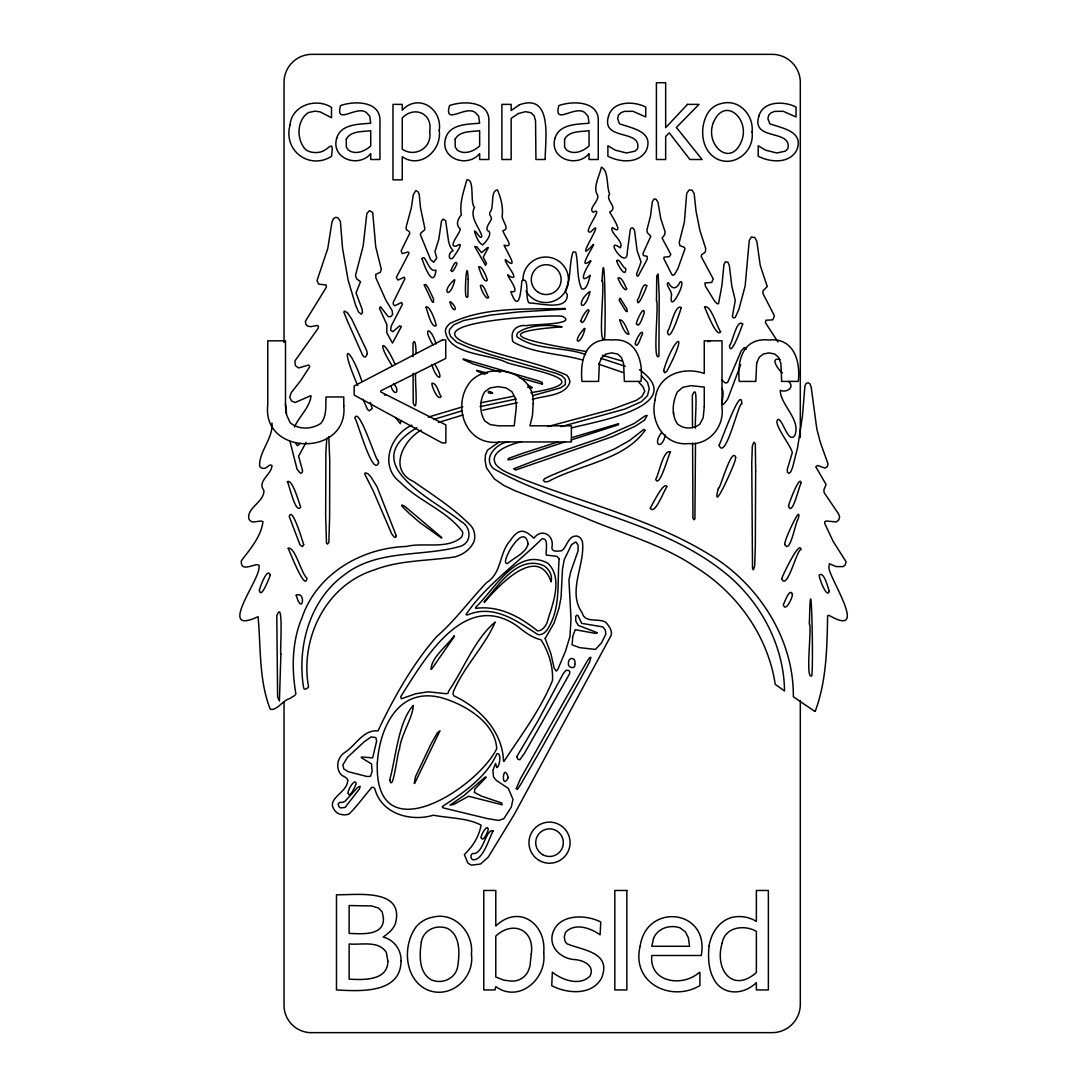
<?xml version="1.0" encoding="UTF-8"?>
<svg xmlns="http://www.w3.org/2000/svg" width="1087" height="1087" viewBox="0 0 1087 1087"><rect width="100%" height="100%" fill="white"/><g stroke="black" fill="none" stroke-linecap="round" stroke-linejoin="round"><path stroke-width="1.5" d="M695.503 443.455L694.906 518.879L694.063 519.749L692.962 518.254L692.582 443.034M695.544 428.21C694.28 426.593 699.023 378.385 692.337 395.573L692.501 427.775M415.873 373.439C414.201 373.575 418.903 417.177 413.223 402.992L413.101 373.276M384.255 395.097L386.089 394.635M475.522 608.068L475.889 607.062C493.878 590.268 517.045 546.299 548.038 563.351C563.827 579.072 551.856 605.975 546.761 623.517C544.913 626.805 541.761 631.398 537.426 630.84C519.831 616.669 499.286 605.323 475.753 608.34M597.198 632.906L595.771 633.449L575.2 629.699L572.808 636.343L572.115 644.849L579.806 647.675L595.472 649.401L601.519 642.852L605.826 634.142L605.405 630.147L602.796 626.9L581.708 623.367L578.053 615.663L576.599 615.256L575.716 616.533L575.784 621.071L578.284 625.405L596.967 632.566M589.996 291.982C583.529 315.597 574.412 303.327 589.725 291.547M271.995 423.047C273.217 438.523 258.855 451.513 259.644 466.214C260.472 467.872 262.47 468.728 264.263 468.293C266.913 468.579 269.698 463.13 271.981 465.535C271.859 474.516 256.573 481.228 263.924 490.468C264.535 501.786 246.205 508.091 248.909 519.043C251.831 525.116 258.923 519.437 262.932 521.638C261.328 536.339 249.942 549.37 241.355 560.783C239.969 575.852 261.94 557.672 258.91 568.121C259.25 580.241 216.422 636.112 258.054 616.682C260.975 647.118 258.706 679.592 270.174 709.091C275.921 711.849 284.25 698.9 290.025 698.547C291.547 696.781 295.08 696.21 295.895 693.819C291.52 668.913 291.914 641.439 302.037 617.62C316.888 573.814 361.536 547.875 406.307 546.476C423.536 542.168 446.091 549.628 460.997 537.739C462.328 536.136 462.967 533.962 462.6 531.91C447.11 510.632 418.658 501.243 400.356 482.383C378.711 466.282 390.301 434.895 411.905 425.126M326.807 438.129L325.869 452.423L325.665 515.89L326.48 543.16L327.404 544.098L328.845 542.522L329.606 517.453L329.741 460.684L328.79 436.566M673.777 414.065L673.369 412.517M590.988 261.057C585.744 268.543 577.238 285.895 590.227 275.269C589.222 278.286 587.129 290.99 581.708 288.979C576.558 277.728 578.542 264.263 575.811 252.483C575.064 251.708 573.746 251.749 572.876 252.306C569.099 264.032 571.205 278.272 565.62 289.998C564.832 291.941 566.748 293.218 567.305 294.849C567.591 311.629 538.242 302.621 529.369 303.069C524.342 299.781 530.293 275.908 521.882 280.799C520.986 290.718 519.124 314.483 510.931 291.982M474.462 231.273C475.766 235.675 478.266 242.931 482.682 244.942C485.794 242.088 491.365 235.512 489.327 231.585C483.769 229.982 489.34 223.052 490.78 220.525C493.158 217.604 488.797 215.539 489.693 212.712C494.789 207.753 489.789 191.108 497.398 189.858C500.876 197.521 503.553 208.093 502.058 216.816C504.504 224.941 509.395 228.854 502.86 230.743C505.971 238.977 514.518 247.727 504.055 245.241C507.316 252.374 519.532 271.546 505.455 259.616C503.24 261.641 521.746 281.913 509.885 276.451C500.414 268.136 523.608 294.36 511.216 291.588M740.655 364.743L727.76 398.97C716.646 414.514 726.415 392.38 721.632 388.48M665.366 434.882C661.956 450.942 651.765 444.678 661.834 432.286M306.113 442.341L298.612 456.187L302.594 470.834L302.091 472.614L300.515 473.307L297.091 469.339L289.984 441.363M815.223 711.333C826.568 680.775 827.03 647.879 827.601 615.785C828.145 614.916 829.367 615.595 829.992 615.894C870.388 638.504 827.18 575.05 828.973 567.074L829.286 563.759L836.175 566.585L843.145 566.612L845.306 564.86L846.066 561.748L833.104 541.312L824.72 523.458L824.802 521.787L826.147 520.999L836.392 521.923L838.838 519.817L839.626 516.882L838.403 513.648L824.191 492.737L823.864 489.938L826.066 484.462L815.766 466.758L817.573 465.453L824.924 468.117L827.302 466.595L828.022 463.945L820.386 442.531L816.826 429.012L811.201 387.257L810.168 384.091L808.429 382.801L806.241 383.331L804.937 385.79L802.451 416.076L797.695 447.137L792.6 467.437L790.67 471.989L788.782 473.348L787.409 472.138L787.26 469.394L792.002 453.646C794.923 450.249 770.534 421.729 778.537 419.324C783.238 420.914 788.999 445.453 795.127 434.732C800.535 419.011 780.167 404.446 780.276 390.315C786.118 393.127 795.344 387.597 788.673 381.442M294.482 427.014C298.803 416.864 310.067 407.109 311.004 395.953M454.543 636.167L431.457 669.375M484.028 601.858C498.457 585.621 517.602 554.832 543.364 565.498C549.071 568.542 552.753 575.336 551.095 581.776C537.508 542.739 496.637 587.795 484.449 602.415M300.229 443.347L297.376 445.697L295.705 443.251M454.217 635.637C447.599 645.393 431.24 657.363 431.077 669.307M487.628 247.456L481.555 252.714L476.785 246.776L474.72 246.545L485.509 265.35L486.473 263.516L483.226 257.171L488.267 247.754M542.481 384.105L542.264 382.366L538.133 380.817L463.361 358.927M584.398 328.369C570.349 343.832 580.716 346.862 585.01 328.559M619.875 298.286L619.169 300.392L625.84 311.14L627.199 311.643L626.805 308.667L620.256 298.327M414.663 783.428L440.018 730.736L437.422 732.76L431.131 743.739L415.519 776.661L414.229 783.442M421.28 430.072C403.114 440.153 387.91 469.856 413.671 481.609C433.02 495.128 453.333 507.955 470.019 524.858C474.353 528.825 475.549 535.225 474.258 540.769C471.214 548.867 463.225 554.628 455.1 556.87C428.224 561.041 399.568 559.954 373.914 570.077C325.57 585.322 299.795 638.884 308.559 686.984C307.213 688.873 303.64 690.639 303.572 687.405C296.968 646.751 309.605 600.404 343.805 575.24C377.189 548.84 421.647 557.183 459.896 546.462C471.989 543.133 471.527 527.1 461.323 521.651C432.884 498.634 355.503 464.258 416.837 427.762M590.526 260.663C576.653 271.397 592.972 247.442 593.638 244.48M499.246 441.906L487.465 450.195L485.386 455.045L485.142 460.82L486.473 467.858L494.327 478.878L503.702 485.345L514.749 490.631L583.882 517.344C621.316 533.581 661.575 543.88 695.639 567.115C737.027 592.918 767.87 635.678 775.221 684.321L784.529 690.965C783.999 646.955 762.096 604.712 729.024 576.178C661.643 519.138 568.338 511.039 493.471 468.565C481.989 458.075 497.072 442.789 508.757 441.757M503.947 761.43C520.918 735.505 540.66 709.621 552.495 680.462C553.283 666.508 548.541 651.521 541.041 639.822C532.114 637.729 524.613 632.009 517.412 626.18C464.394 588.937 424.446 659.333 400.695 696.713L401.361 698.805L415.682 693.751L428.169 691.821L446.648 693.737L448.116 693.153L448.741 690.938C463.809 669.021 474.842 638.898 495.156 622.049C485.753 644.686 464.489 666.236 454.298 689.62C453.442 691.427 452.192 694.213 453.972 695.87C479.693 707.95 502.67 731.402 503.485 761.226M428.21 417.136L462.777 406.783M438.36 422.463L462.899 415.003M593.312 244.398C570.104 269.875 608.679 212.998 590.825 231.83C580.689 234.955 605.5 205.049 593.244 212.264C587.632 208.84 599.494 200.946 597.66 195.293C592.32 187.521 599.915 175.197 601.342 167.221C608.869 170.143 606.342 187.209 609.644 193.934C604.698 200.266 619.019 207.468 609.685 212.06C610.88 214.438 625.609 236.735 612.321 227.577C608.829 232.265 624.794 241.735 620.269 247.836C603.027 235.39 627.226 272.307 627.348 251.613L630.283 229.642L631.071 228.175L632.865 227.917L634.509 230.199L637.131 250.744L641.072 262.008L636.629 273.978L636.846 275.84L638.205 276.03L647.336 259.073L647.105 256.342L643.409 255.54L642.92 253.611L650.8 236.192L647.376 232.754L646.914 230.023L650.542 215.797L652.268 201.924L653.871 199.125L655.882 199.016L657.975 202.277L660.787 218.664L665.027 231.653L664.782 234.507L662.119 238.148L670.842 254.372L669.266 256.681L664.116 257.143L663.763 258.584L671.766 274.372L673.016 275.283L674.456 274.549L677.867 268.734L685.014 248.651L684.348 247.374L679.864 245.608L679.212 242.428L684.375 222.142L686.699 193.486L689.049 190.008L691.916 190.048L694.145 193.445L696.047 211.204L699.906 230.458L705.762 248.692L705.273 252.143L701.631 254.738L701.21 256.573L713.249 278.951L711.713 282.443L704.906 282.946L705.381 286.126L714.431 300.882L716.985 303.708L718.521 303.721L721.89 285.636L723.915 264.685L725.409 261.818L727.95 262.212L729.336 265.513L731.796 285.963L735.26 300.406L732.366 316.426L733.494 317.934L735.22 317.526L738.888 309.333L745.138 286.058L749.256 240.472L751.334 237.02L754.826 237.51L756.851 241.396L760.248 265.445L767.259 286.506L763.074 290.813L762.816 293.273L774.406 315.801L772.857 319.809L765.9 320.257L765.397 322.594L777.912 341.916M433.686 419.473L462.152 410.777M310.542 395.777L295.12 402.503L291.547 400.994L289.713 397.149L291.234 392.652L300.691 380.627L309.713 366.795L308.844 365.015L298.558 367.95L295.419 365.626L294.849 361.033L318.287 328.084L318.382 326.317L317.132 325.502L310.569 326.684L307.485 325.991L305.732 324.089L305.42 321.263L326.426 287.104L326.127 284.957L318.654 284.169L317.024 280.582L327.785 248.461L331.929 222.21L333.546 218.555L335.516 217.4L337.812 217.672L340.367 221.381L342.568 248.42L348.085 279.984L355.531 304.958L358.479 311.901L361.237 314.225L362.501 312.485L362.012 309.021L356.047 292.838L360.517 281.682L356.781 278.951L355.476 275.473L363.18 245.893L366.822 213.595L369.485 210.606L372.719 212.536L375.722 246.749L381.279 269.182L380.396 272.239L375.722 274.386L375.925 277.973L385.885 300.243L392.162 310.678L392.624 314.659L390.641 316.657L388.276 316.697L380.504 306.724L379.458 308.314L386.863 324.633L386.782 332.853L392.475 343.057L401.375 326.535L399.69 325.855L392.815 331.712L390.613 330.095L391.279 325.923L402.407 304.346L401.551 302.458L394.907 305.746L393.399 304.605L393.222 302.444L404.88 278.775L404.242 277.212L397.991 280.079L396.279 277.565L409.038 253.081L407.992 251.953L402.217 253.679L401.144 250.825L409.799 233.202L409.446 231.789L406.348 229.615L406.076 227.292L411.28 208.079L413.332 194.695L415.805 190.551L417.802 191.557L419.215 194.07L420.465 207.535L424.827 228.297L424.501 230.023L421.022 232.822L420.329 234.588L430.656 259.684L433.659 262.252L436.729 258.054L434.949 251.613L438.808 239.208L441.485 221.177L443.034 219.085L445.643 220.62L448.605 241.627L450.222 246.586L453.116 250.893C448.564 251.314 447.722 261.016 452.654 258.285C453.782 256.736 466.432 239.031 456.404 246.11C446.703 247.714 461.268 231.993 460.114 228.854C455.861 225.158 457.016 219.954 461.323 214.873C459.244 203.5 463.741 191.244 466.853 179.871C475.046 178.458 469.747 203.486 474.53 207.304C469.367 217.006 478.552 226.137 481.908 236.001C480.97 240.743 476.88 232.265 475.019 231.083M492.479 393.249C486.215 394.336 487.261 388.738 492.601 393.032M571.042 440.018L618.394 424.786L618.612 423.808M558.405 441.784L523.785 452.926L508.526 458.388L507.86 459.842L511.501 459.461L564.941 441.893M521.475 441.675C513.934 443.55 487.153 450.86 496.052 464.788C501.922 471.323 510.713 473.986 518.499 477.41C586.206 504.3 659.551 520.524 720.599 561.734C763.658 592.442 793.904 643.137 793.333 696.781L814.856 711.428M572.781 437.354L618.354 423.753M547.862 426.552L611.818 409.405L636.316 400.342L641.846 396.592L644.849 391.306L642.865 386.524L638.993 382.475M561.082 426.647L625.107 408.984L641.344 401.687L647.444 395.682L649.265 388.548L647.485 382.311L641.344 375.749M571.354 428.02C588.488 422.761 691.536 407.204 639.496 369.675M532.304 399.5C543.201 395.396 565.783 396.483 569.941 381.89C569.425 379.417 568.474 376.849 566.585 375.083C539.94 363.466 510.781 358.085 483.171 349.063C390.844 322.336 551.489 314.279 562.359 316.29C579.847 325.067 526.135 324.334 527.195 325.679C517.86 324.469 510.645 329.415 512.344 339.076C512.344 340.204 512.751 341.332 513.499 342.174C534.396 353.669 559.859 353.465 582.51 359.987M482.682 410.22L517.33 402.72M480.074 406.647L516.189 399.024M530.891 392.652C601.682 381.279 532.508 370.49 507.235 362.786C490.006 353.411 448.428 355.897 445.33 330.761C445.738 327.744 447.803 325.258 450.1 323.396C485.25 306.208 527.168 309.591 565.294 308.491M532.603 395.668L560.797 387.801L565.322 384.54L565.376 379.349L562.061 375.885L556.327 373.385L490.726 354.742L469.666 347.84L456.771 342.283L450.494 336.318L449.176 332.459L449.597 329.415L453.863 324.836L463.578 320.543L490.359 315.135L517.711 312.01L565.349 309.116M480.549 402.829L513.146 396.307M497.167 767.585C499.653 765.914 501.732 752.639 496.99 753.631C486.188 777.49 463.402 792.817 442.341 806.486C442.042 807.193 443.156 807.913 443.876 808.049L487.438 818.606L498.784 820.44L503.852 818.66L511.311 807.097L512.969 799.353L508.363 788.428L496.351 780.439L493.552 777.001L492.887 770.398L495.577 763.495L496.8 767.436M780.058 359.444C769.107 356.821 778.727 370.572 782.45 372.814M454.448 279.685C440.086 292.118 449.828 300.623 454.814 280.038M531.964 388.032L527.494 387.149M361.495 756.96L372.651 757.897L376.632 741.021L375.817 737.543L371.115 736.932L364.335 741.647L347.595 757.191L342.84 764.895L343.845 768.944L348.125 771.661L367.066 776.512L370.531 776.363L372.094 771.417L371.55 763.984L361.224 757.639M542.318 384.173L519.518 377.773M586.504 351.59C545.402 344.212 474.951 333.274 562.128 326.82C550.321 324.551 529.002 324.293 517.725 332.853C516.95 333.967 516.474 335.475 517.045 336.766C535.823 350.639 564.112 346.536 585.553 354.525M602.483 355.272L621.832 360.966M600.839 358.275L625.229 366.278M476.772 370.3L487.411 373.317M450.331 301.615C459.787 309.061 453.225 315.121 449.896 301.982M500.36 372.162L472.967 363.914L463.157 359.471M598.815 364.213L623.164 372.528M528.309 385.382L532.209 387.434M484.829 374.336L476.568 370.816M441.39 537.997L419.365 522.195L409.215 513.377L401.837 506.107L401.85 504.979L404.758 506.297L441.893 537.644M721.863 380.083L725.532 383.072L727.679 382.393L741.157 350.965L744.282 347.527L745.519 347.84L746.008 349.511M710.164 341.603L708.479 340.584L707.705 341.821M395.614 417.462L400.288 423.713L400.709 420.696M390.953 386.184C395.125 398.521 400.492 390.274 393.521 383.616M392.407 366.061C375.803 340.829 383.263 337.405 395.097 364.322M434.583 363.9C445.575 381.157 437.015 382.04 431.784 364.525M433.237 345.286C421.566 326.399 430.941 326.249 436.05 344.035M363.017 399.174L367.488 409.419L369.335 410.818L372.23 408.481L370.232 402.394M361.699 380.803C350.585 347.65 337.853 339.742 357.718 385.572M286.166 413.359L285.337 403.902M415.818 353.547C416.457 354.049 415.614 335.869 413.019 343.302L413.046 356.631M800.304 437.49L800.304 83.006A28.14 28.14 0 0 0 771.661 54.35L312.676 54.35A27.963 27.963 0 0 0 284.033 83.006L284.033 342.514M800.304 700.395L800.304 1003.994A28.235 28.235 0 0 1 771.661 1032.65L312.676 1032.65A27.433 27.433 0 0 1 284.033 1003.994L284.033 702.093M522.956 279.794A22.759 22.759 0 0 1 553.5 258.393A22.759 22.759 0 0 1 563.161 294.414A22.759 22.759 0 0 1 526.013 291.167M486.202 777.327L474.802 789.176L474.394 792.423L481.582 796.173L501.623 802.94L502.167 804.815L468.565 796.241L453.809 804.421L450.018 805.141L464.163 795.371L485.115 777.151L486.202 777.3M602.035 281.017C605.201 281.248 597.565 345.313 604.413 338.696C606.098 331.399 604.549 232.441 602.035 281.017M347.718 780.303C347.935 793.537 321.806 799.325 337.323 813.09C340.815 814.829 345.313 815.549 348.995 814.054C357.31 805.97 364.05 796.282 371.659 787.545C372.841 786.689 374.295 787.817 374.866 788.89C381.496 813.946 410.764 822.017 433.373 815.223C448.564 818.131 467.899 817.913 481.12 825.196C478.606 837.71 472.777 846.162 464.366 854.531L467.886 863.132L471.364 865.143L480.522 864.043L488.24 857.154L514.205 814.516L611.193 635.284C612.592 630.596 608.72 625.582 605.731 622.24C598.393 617.756 584.847 623.666 582.102 612.701C567.101 591.437 585.159 564.955 582.483 542.114C581.817 538.296 578.162 534.886 574.14 536.244C567.455 538.228 566.803 547.101 561.626 550.796C558.555 550.892 551.897 552.644 551.856 547.699C554.75 535.117 541.611 527.603 533.894 538.187C524.722 529.777 519.151 527.277 510.088 540.782C498.851 553.446 502.126 572.808 486.596 582.618C469.598 600.35 455.14 620.514 436.58 636.697C412.136 664.687 393.725 697.84 377.95 730.899C363.438 729.459 355.857 745.111 345.367 752.068C337.853 756.525 335.163 766.974 340.544 773.985C342.323 776.729 347.31 776.757 347.718 780.303M451.064 270.595C452.749 274.522 456.187 264.685 457.056 263.856C455.725 258.815 451.812 268.244 451.064 270.514M656.48 300.963C659.075 302.852 652.268 362.718 658.912 356.251L659.198 295.854L658.151 273.992L656.738 275.962L656.48 300.963M755.655 471.255L755.329 546.802L754.677 565.756L753.44 569.792L752.503 568.433L751.756 463.388L752.326 446.118L753.889 442.192L755.329 443.809L755.655 471.255M809.38 623.979C812.152 626.329 804.937 680.938 811.812 675.734C813.647 661.521 810.888 550.307 809.38 623.979M303.694 544.587L302.485 546.639L300.08 545.008L289.237 516.515C292.267 505.469 303.124 543.364 303.694 544.587M516.271 788.605L517.453 789.352L520.7 784.434L539.261 752.313L578.012 683.546L589.752 661.643L590.92 657.322L589.548 657.689L587.034 661.439L566.123 697.8L520.442 778.781L516.271 788.537M670.462 452.015C668.423 454.624 659.605 488.606 655.692 479.367C658.627 475.495 663.396 448.483 670.462 452.015M422.109 258.706C423.944 265.405 433.564 289.944 435.982 270.092C428.482 273.394 425.493 252.755 422.109 258.706M481.215 837.629C483.036 843.159 487.818 831.46 488.158 830.06C488.457 822.614 480.726 834.368 481.215 837.629M626.669 288.829C625.215 293.096 618.707 280.922 618.014 277.959C621.859 276.207 625.161 286.044 626.669 288.829M792.382 594.372C792.831 597.225 785.262 613.15 783.333 604.617C784.501 602.633 789.869 586.898 792.382 594.372M829.232 591.151C827.37 599.494 818.959 578.624 819.231 575.05C824.014 570.974 827.968 587.836 829.232 591.151M468.171 279.318L467.872 296.52L467.111 297.403L466.35 296.792C464.013 296.194 466.907 252.401 468.171 279.318M508.308 777.504C500.794 792.151 502.846 760.601 508.308 777.504M559.207 558.84C556.965 582.088 561.069 606.723 548.324 627.96C546.313 631.669 542.454 635.582 537.834 634.55C517.344 621.316 494.137 603.964 468.117 614.698C467.342 614.821 466.269 615.12 466.024 614.535C485.604 585.336 516.882 563.745 542.06 538.744C549.411 537.916 545.144 551.788 546.367 555.077L556.87 556.34L559.207 558.84M671.521 295.066C668.342 316.548 687.446 280.147 680.272 281.75C676.875 288.87 672.568 290.419 668.356 282.62C664.415 283.422 672.187 291.411 671.521 295.066M720.64 331.752C716.659 338.573 706.142 310.121 704.485 306.901C710.844 304.143 717.067 327.486 720.64 331.752M580.988 321.249C582.985 327.336 588.597 310.23 588.937 311.33C589.385 304.971 580.254 319.13 580.988 321.249M288.191 548.337C288.993 549.383 305.447 592.999 306.969 578.039C301.71 574.765 294.971 546.068 288.204 548.283M389.812 779.963C392.923 794.393 397.815 749.486 399.513 749.296C400.573 735.627 413.06 717.23 413.277 705.381C398.358 721.877 395.926 757.218 389.907 779.121L389.812 779.963M280.881 654.17L279.427 701.02L277.606 696.849L276.805 615.785C284.074 596.111 279.604 657.798 280.881 654.17M781.648 578.827C787.287 591.505 797.07 548.174 801.078 549.669C799.733 539.166 782.056 576.749 781.648 578.827M650.284 508.213C654.958 515.822 664.402 489.082 667.092 486.663C663.899 480.536 652.417 504.626 650.284 508.118M478.728 267.212C479.734 270.011 484.272 284.481 487.289 280.188C486.813 276.9 481.065 264.195 478.742 267.103M516.801 756.62L517.833 759.161L519.844 759.745L524.545 753.114L569.493 673.994L569.846 671.793L568.895 670.489L566.001 670.299L563.27 673.6L537.807 721.143L516.801 756.62M635.324 343.886C637.444 350.313 641.479 334.103 642.634 334.089C642.838 327.269 634.89 341.019 635.324 343.886M644.958 430.398C624.264 460.372 578.012 464.883 548.052 481.65L544.709 481.867L543.364 480.345L544.696 478.606L550.402 475.834L614.644 448.877L629.414 440.615L643.776 429.406L644.958 430.398M378.602 462.79C372.8 477.56 358.071 422.585 354.797 417.897C359.226 405.75 376.917 464.163 378.086 460.304L378.602 462.79M646.779 285.732C646.303 287.824 636.873 310.936 637.498 299.632C639.795 298.64 642.431 280.826 646.779 285.732M377.284 763.536C374.567 854.518 477.356 788.224 496.718 748.726C495.346 722.135 464.013 704.009 441.213 697.664C398.426 686.671 379.526 727.461 377.284 763.536M719.159 445.453C725.627 461.323 739.282 399.934 741.782 404.038C741.877 382.203 719.295 446.92 719.417 444.284L719.159 445.453M784.882 544.478C790.154 555.158 796.01 519.545 798.184 519.043C802.736 500.319 782.993 542.549 784.882 544.478M296.207 595.363C302.716 617.063 306.167 590.513 296.221 595.255M742.625 324.062C743.834 321.005 730.287 359.974 729.513 345.517C732.407 343.261 736.837 317.975 742.625 324.062M425.982 307.295C427.463 310.896 431.417 328.872 436.227 325.611C435.656 321.426 429.447 304.55 425.995 307.2M338.288 804.013L338.75 806.445L340.408 807.886L345.068 807.492L359.525 788.795L360.137 786.336L357.664 787.368L345.19 801.146L343.125 802.315L339.389 802.437L338.288 804.013M440.928 396.538C438.265 401.483 431.648 386.741 431.879 383.385C436.295 381.877 439.026 393.548 440.928 396.538M528.146 543.731C525.999 553.174 514.042 557.522 507.412 563.65C506.284 563.813 505.306 562.658 505.523 561.571C504.966 555.498 523.975 522.82 528.146 543.731M367.379 353.764L365.626 356.971L363.968 356.794L362.596 355.177L347.745 321.806L343.845 312.118L344.43 311.059L347.432 312.743L351.712 319.048L366.686 350.557L367.379 353.764M396.266 535.796L395.736 537.236L394.459 537.345L391.768 534.016L373.181 490.821L364.661 473.918L365.273 472.886L367.732 473.592L370.844 476.813L377.012 486.718L396.266 535.796M619.617 320.162C621.18 323.6 624.862 335.217 629.02 334.239C627.838 330.856 623.381 318.654 619.617 320.094M663.654 370.518L664.633 372.814L666.929 371.238C690.585 325.91 673.166 337.772 663.654 370.518M259.385 590.064C260.88 601.342 270.962 573.08 270.35 575.186C267.524 566.517 260.187 586.722 259.385 590.064M287.389 481.731C288.952 483.715 295.582 515.034 300.691 507.167C298.748 502.112 292.457 478.851 287.403 481.636M348.248 793.333C349.701 799.475 355.707 784.855 356.156 783.795C355.313 776.892 346.875 791.132 348.248 793.333M424.283 285.079L432.232 301.887L433.496 302.335L433.523 298.884L427.979 287.444L425.71 284.4L424.283 285.079M488.579 297.403C486.46 301.045 480.563 288.993 480.386 285.419C483.905 283.354 486.881 295.256 488.579 297.403M513.947 468.81L515.564 470.019L612.402 436.689L635.311 426.158L644.564 420.085L647.173 415.465L645.393 415.723L634.061 423.55L604.617 436.621L536.448 459.978L513.947 468.728M574.778 664.211C575.838 670.013 567.142 667.622 568.392 663.124C568.379 656.181 576.64 657.322 574.778 664.211M681.25 307.648C680.652 309.999 668.831 346.264 667.527 331.25C670.407 329.171 675 303.246 681.25 307.648M735.695 457.369L735.274 459.516C736.076 461.255 710.504 518.594 718.371 488.185C719.281 492.207 731.646 445.643 735.695 457.369M493.131 830.821C489.272 837.52 482.9 861.529 472.546 859.695C470.63 858.377 470.195 854.572 472.519 853.512C483.484 855.36 485.318 828.62 493.131 830.821M636.438 323.641C639.333 329.606 643.191 314.714 644.197 313.45C644.55 303.395 635.99 321.888 636.438 323.641M545.171 638.463L550.851 653.586L554.193 668.22L556.259 671.141L557.821 669.429L565.512 651.086L569.928 636.697L571.028 619.196L568.949 579.996L570.661 571.898L578.053 550.987L578.067 545.063L575.825 541.924L571.545 544.641L564.194 559.764L562.468 569.248L561.069 597.442L558.895 608.516L554.085 623.028L545.171 638.463M788.537 505.958C792.233 518.363 799.964 482.071 801.187 483.375C800.236 472.75 788.401 504.789 788.537 505.958M616.709 260.785C617.226 264.005 625.976 279.726 625.772 268.435C622.892 268.285 619.25 257.483 616.709 260.69M516.407 406.402L514.219 425.819L498.403 425.819L490.183 424.596L484.761 420.954C479.476 412.258 479.353 400.437 484.761 391.782L490.06 387.937L497.887 386.646L506.175 387.923L511.923 391.741L515.292 397.964L516.407 406.402M533.187 403.494L532.481 415.424L529.967 425.819L571.395 425.819L571.395 441.947L499.884 441.947C465.222 447.137 450.765 404.228 471.038 380.939C490.835 361.101 535.049 371.795 533.187 403.494M439.216 130.481C442.001 150.21 420.506 169.395 402.258 156.732L402.258 179.831L392.978 179.831L392.978 104.379L402.258 104.379L402.258 110.154C418.495 92.884 442.572 108.822 439.216 130.481M655.094 400.138C649.564 421.661 664.755 446.322 688.655 443.564C708.846 445.548 724.418 426.946 722.013 407.421L722.013 340.829L704.267 340.829L704.267 373.48C682.813 365.925 656.983 375.178 655.094 400.138M471.432 954.277C474.788 978.735 449.42 1000.217 426.294 989.387C404.011 978.218 402.435 944.725 416.416 926.464A28.466 28.466 0 0 1 432.748 917.17C454.95 911.531 473.85 932.85 471.432 954.277M543.677 953.054C547.169 978.504 519.273 1003.6 495.794 986.616L495.02 989.944L483.769 989.944L483.769 890.47L495.794 890.47L495.794 926.015C518.92 903.691 546.761 923.882 543.677 953.054M752.068 131.962C754.663 150.848 735.084 167.439 717.23 159.082C700.028 150.454 698.819 124.597 709.607 110.507A21.971 21.971 0 0 1 722.216 103.333C739.35 98.971 753.943 115.426 752.068 131.962M343.777 405.682C348.832 456.757 261.858 456.336 267.755 404.975L267.755 340.829L285.501 340.829L285.501 403.304L286.655 415.071L290.093 422.626C298.422 429.922 311.752 429.487 320.706 423.495C327.065 416.375 325.502 405.845 326.032 396.972L343.777 396.972L343.777 405.682M640.134 946.369C631.153 982.906 670.883 1002.717 699.906 985.596L699.906 972.485L699.213 972.485C682.704 987.281 649.129 982.865 651.779 955.487L701.251 955.487C709.825 908.99 646.208 902.183 640.134 946.369M709.091 946.016C707.759 958.381 708.561 971.86 715.83 982.403A22.922 22.922 0 0 0 729.404 991.317C739.242 993.477 749.269 989.483 756.362 982.662L756.362 989.944L768.373 989.944L768.373 890.47L756.362 890.47L756.362 921.409A32.433 32.433 0 0 0 732.72 917.224C719.431 920.281 711.007 933.149 709.091 946.016M289.984 125.25C283.15 150.78 309.333 170.156 331.494 156.392C334.13 136.935 329.062 150.672 319.496 152.221C314.822 153.036 309.564 152.493 305.664 149.626C296.275 139.856 296.493 120.073 308.572 112.504L315.067 111.146L320.094 111.879L331.494 117.749L331.494 107.341C315.828 97.422 291.601 105.412 289.984 125.25M387.882 961.234C387.746 980.977 363.085 979.944 349.131 979.142L349.131 943.978C361.224 945.146 378.466 940.16 386.347 952.389L387.882 961.234M608.489 116.323C600.894 141.405 642.091 128.687 637.512 148.742L635.025 151.161L626.533 152.982L615.432 150.223L607.891 145.78L607.891 156.202C619.78 162.479 638.979 163.988 646.344 150.346C654.238 131.378 631.86 128.239 619.481 123.796L617.606 118.646L618.394 115.236L620.759 112.817L624.278 111.377L632.933 111.309L645.732 116.961L645.732 107.042C633.857 100.914 612.647 100.751 608.489 116.323M552.495 934.005C548.962 947.891 561.49 958.72 574.48 959.576C583.121 960.052 595.065 965.378 590.119 976.004C579.806 986.398 562.373 980.216 552.359 972.172L551.72 985.664C567.129 993.803 592.007 995.746 601.559 978.083C612.035 952.09 582.809 950.473 566.748 943.693L564.927 940.921L564.316 937.008L565.349 932.605C574.371 922.265 590.717 928.013 600.119 934.834L600.758 921.993C585.377 914.045 557.889 913.827 552.495 934.005M704.267 406.715L703.167 417.816L699.851 424.147C693.438 429.188 683.533 429.406 677.364 423.848C671.073 414.46 672.636 401.606 677.391 391.877L682.894 387.23L691.101 385.681L704.267 387.04L704.267 406.715M758.794 116.323C751.199 141.405 792.396 128.687 787.83 148.742L785.33 151.161L776.852 152.982L765.737 150.223L758.196 145.78L758.196 156.202C770.085 162.479 789.284 163.988 796.662 150.346C804.543 131.378 782.164 128.239 769.786 123.796L767.911 118.646L768.699 115.236L771.077 112.817L774.583 111.377L783.238 111.309L796.037 116.961L796.037 107.042C784.162 100.914 762.952 100.751 758.794 116.323M401.049 960.731C400.94 994.17 359.036 991.154 336.481 989.944L336.481 894.75C356.319 895.212 403.834 887.862 395.682 922.591C393.915 929.154 388.073 933.488 383.208 937.076C393.915 939.725 401.32 949.766 401.049 960.731M421.308 942.184C419.446 954.807 418.509 972.525 431.281 979.835C442.3 984.591 455.793 978.613 457.763 966.234C459.543 953.652 460.711 935.798 447.858 928.597C436.838 923.964 423.264 929.752 421.308 942.184M599.399 363.072L598.557 381.415L581.98 381.415C579.819 360.082 585.553 337.378 611.723 339.986C636.479 337.405 643.504 361.373 640.963 381.415L624.373 381.415L623.639 363.737L621.438 357.419L617.538 354.022L611.723 352.895L606.002 354.022L601.885 357.419L599.399 363.072M713.385 122.641C704.417 144.598 730.45 168.471 741.524 141.201C750.56 119.094 724.513 95.493 713.385 122.641M756.661 363.072L755.832 381.415L739.242 381.415C737.095 360.082 742.829 337.378 768.998 339.986C793.755 337.405 800.779 361.373 798.225 381.415L781.648 381.415L780.914 363.737L778.713 357.419L774.814 354.022L768.998 352.895L763.278 354.022L759.161 357.419L756.661 363.072M531.271 954.019L529.953 966.194L528.323 970.868A17.501 17.501 0 0 1 511.583 981.113L503.838 980.189L495.794 977.023L495.794 936.111C512.643 920.159 534.872 929.494 531.271 954.019M429.65 131.527C432.531 147.547 415.356 157.982 402.258 149.191L402.258 117.953C414.242 105.466 433.006 113.333 429.65 131.527M722.189 942.959C714.254 968.639 731.918 993.966 756.362 972.552L756.362 931.382C744.282 924.317 724.975 926.953 722.189 942.959M336.685 138.212C330.706 158.784 358.561 168.349 370.721 153.634L370.721 159.504L379.961 159.504L379.961 121.798C381.224 100.914 354.77 100.547 340.571 105.561C334.674 126.608 357.854 103.849 366.971 113.116L369.743 116.2L370.721 123.239C358.859 124.217 340.815 123.972 336.685 138.212M445.602 138.212C439.624 158.784 467.464 168.349 479.639 153.634L479.639 159.504L488.865 159.504L488.865 121.798C490.128 100.914 463.673 100.547 449.488 105.561C443.578 126.608 466.758 103.849 475.889 113.116L478.647 116.2L479.639 123.239C467.763 124.217 449.733 123.972 445.602 138.212M554.995 138.212C549.017 158.784 576.871 168.349 589.032 153.634L589.032 159.504L598.258 159.504L598.258 121.798C599.521 100.914 573.08 100.547 558.881 105.561C552.984 126.608 576.164 103.849 585.282 113.116L588.053 116.2L589.032 123.239C577.17 124.217 559.126 123.972 554.995 138.212M346.264 139.19L346.332 147.085L348.329 150.074C355.49 155.156 364.947 151.365 370.721 145.93L370.721 130.63C362.487 132.016 350.884 130.549 346.264 139.19M455.168 139.19L455.236 147.085L457.233 150.074C464.394 155.156 473.85 151.365 479.639 145.93L479.639 130.63C471.391 132.016 459.801 130.549 455.168 139.19M564.574 139.19L564.629 147.085L566.626 150.074C573.787 155.156 583.257 151.365 589.032 145.93L589.032 130.63C580.798 132.016 569.194 130.549 564.574 139.19M383.398 918.026C384.431 936.437 361.129 933.692 349.131 933.434L349.131 905.553L371.7 905.947L378.548 908.053L382.257 912.047L383.398 918.026M653.559 938.326L651.779 946.274L689.552 946.274L688.411 937.904L685.462 931.967L680.068 927.863C670.04 924.398 657.812 928.04 653.559 938.326M687.487 104.379L665.665 127.668L665.665 82.721L656.399 82.721L656.399 159.504L665.665 159.504L665.665 136.459L669.32 132.899L689.892 159.504L702.093 159.504L676.372 127.424L699.023 104.379L687.487 104.379M519.355 104.828L511.162 110.507L511.162 104.379L501.895 104.379L501.895 159.504L511.162 159.504L511.162 118.347L518.35 113.537L525.483 111.689L531 112.695L534.165 115.779L535.565 121.037L535.932 159.504L545.212 159.504C544.818 142.329 553.745 92.3 519.355 104.828M442.45 339.918L354.172 386.007L354.172 395.097L442.137 442.925L445.874 442.925L445.874 424.922L380.817 391.999L380.817 390.776L445.738 358.452L445.738 339.918L442.45 339.918M626.846 890.47L614.821 890.47L614.821 989.944L626.846 989.944L626.846 890.47M542.617 854.627A13.805 13.805 0 0 0 563.324 842.67A13.805 13.805 0 0 0 542.617 830.713A13.805 13.805 0 0 0 542.617 854.627M539.234 860.469A20.558 20.558 0 0 0 570.077 842.67A20.558 20.558 0 0 0 539.234 824.87A20.558 20.558 0 0 0 539.234 860.469M538.214 292.24A14.933 14.933 0 0 0 561.123 280.256A14.933 14.933 0 0 0 539.288 266.41A14.933 14.933 0 0 0 538.214 292.24"/></g></svg>
